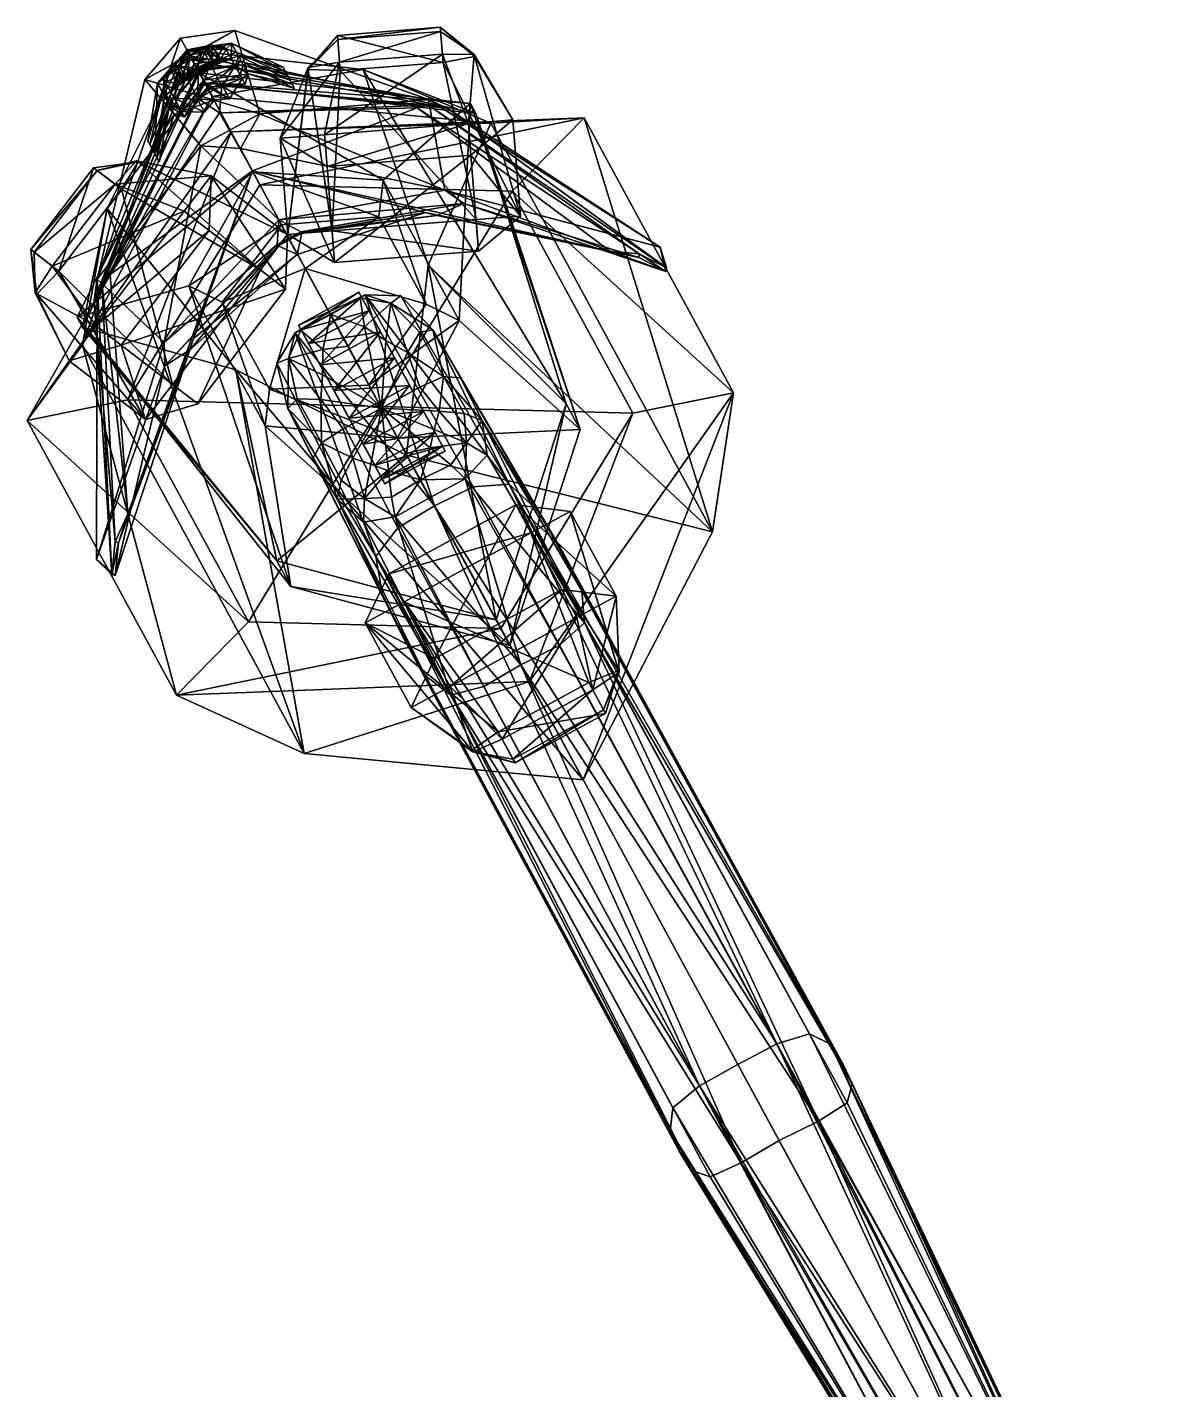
# Model space of a CAD drawing. Extents: x -218 to 254, y -1 to 729.
# Drawn here: x -217.6 to -34.3, y 511.3 to 729 of the extents above; entities that cross this region are included whole.
import ezdxf

# ---------------------------------------------------------------- set-up
doc = ezdxf.new("R2010")
doc.units = 0
for name, color, linetype in [('JALKA04', 121, 'CONTINUOUS'), ('KNEECAP02', 81, 'CONTINUOUS'), ('KNEEDECORATION02', 171, 'CONTINUOUS'), ('KNEEHOLE02', 11, 'CONTINUOUS'), ('KYNSI07', 250, 'CONTINUOUS'), ('KYNSI08', 250, 'CONTINUOUS'), ('KYNSI09', 250, 'CONTINUOUS'), ('POLVISUOJUS02', 194, 'CONTINUOUS'), ('REISI02', 191, 'CONTINUOUS')]:
    doc.layers.add(name, color=color, linetype=linetype)

msp = doc.modelspace()

# ---------------------------------------------------------------- meshes
at = {"layer": 'JALKA04', "color": 121}
mesh = msp.add_polyface(dxfattribs=at)
corners = [(-173.110046, 690.494202, 307.681183), (-162.964508, 671.808411, 300), (-153.780472, 684.793335, 300), (-161.335434, 698.707825, 300), (-176.900482, 697.475281, 300), (-186.411514, 685.092651, 300), (-178.856552, 671.178162, 300), (-158.365387, 663.337891, 290.36145), (-148.486755, 682.183777, 290.36145), (-160.640823, 704.568787, 290.36145), (-181.499603, 705.945801, 290.36145), (-191.705231, 687.702209, 290.36145), (-179.551163, 665.3172, 290.36145), (-140.386124, 630.224243, 226.915222), (-129.19046, 664.750305, 226.915222), (-146.694138, 716.840576, 226.915222), (-190.072601, 721.735352, 226.915222), (-209.59314, 682.689209, 226.915222), (-175.439728, 639.638977, 226.915222), (-142.616959, 634.332886, 223.564575), (-131.421295, 668.858948, 223.564575), (-145.825455, 715.240662, 218.688675), (-189.203918, 720.135437, 218.688675), (-208.724457, 681.089294, 218.688675), (-177.670547, 643.747681, 223.564575), (-156.910095, 660.657593, 150.499725), (-153.456284, 690.980164, 150.49971), (-163.883667, 722.290649, 147.228149), (-192.077103, 725.427124, 145.30368), (-204.801849, 700.073853, 147.228165), (-184.221832, 674.275818, 150.499725), (-128.709763, 608.719055, 82.678818), (-108.010849, 648.404968, 82.678818), (-143.459351, 713.692932, 85.900208), (-188.01619, 717.947876, 85.900208), (-208.715103, 678.261963, 85.900208), (-173.266602, 612.973938, 82.678818), (-137.254822, 624.457092, 14.924456), (-104.660721, 670.601562, 14.924455), (-128.518677, 714.542419, 14.924455), (-184.970703, 712.338806, 14.924455), (-217.564789, 666.194275, 14.924455), (-193.706848, 622.253418, 14.924455), (-141.853943, 632.927612), (-120.765137, 667.34137), (-140.023956, 702.811707), (-180.371582, 703.868286), (-201.460373, 669.454468), (-182.201553, 633.984131), (-161.112762, 668.397949)]
mesh.append_faces([[corners[k] for k in face] for face in [(1, 8, 2), (2, 9, 3), (3, 10, 4), (4, 11, 5), (5, 12, 6), (6, 7, 1), (7, 14, 8), (8, 15, 9), (9, 16, 10), (10, 17, 11), (11, 18, 12), (12, 13, 7), (13, 20, 14), (14, 21, 15), (15, 22, 16), (16, 23, 17), (17, 24, 18), (18, 19, 13), (19, 26, 20), (20, 27, 21), (21, 28, 22), (22, 29, 23), (23, 30, 24), (24, 25, 19), (25, 32, 26), (26, 33, 27), (27, 34, 28), (28, 35, 29), (29, 36, 30), (30, 31, 25), (31, 38, 32), (32, 39, 33), (33, 40, 34), (34, 41, 35), (35, 42, 36), (36, 37, 31), (37, 44, 38), (38, 45, 39), (39, 46, 40), (40, 47, 41), (41, 48, 42), (42, 43, 37), (43, 49, 44), (44, 49, 45), (45, 49, 46), (46, 49, 47), (47, 49, 48), (48, 49, 43)]], dxfattribs={"vtx0": -1})
mesh.append_faces([[corners[k] for k in face] for face in [(0, 1, 2), (0, 2, 3), (0, 3, 4), (0, 4, 5), (0, 5, 6), (0, 6, 1), (1, 7, 8), (2, 8, 9), (3, 9, 10), (4, 10, 11), (5, 11, 12), (6, 12, 7), (7, 13, 14), (8, 14, 15), (9, 15, 16), (10, 16, 17), (11, 17, 18), (12, 18, 13), (13, 19, 20), (14, 20, 21), (15, 21, 22), (16, 22, 23), (17, 23, 24), (18, 24, 19), (19, 25, 26), (20, 26, 27), (21, 27, 28), (22, 28, 29), (23, 29, 30), (24, 30, 25), (25, 31, 32), (26, 32, 33), (27, 33, 34), (28, 34, 35), (29, 35, 36), (30, 36, 31), (31, 37, 38), (32, 38, 39), (33, 39, 40), (34, 40, 41), (35, 41, 42), (36, 42, 37), (37, 43, 44), (38, 44, 45), (39, 45, 46), (40, 46, 47), (41, 47, 48), (42, 48, 43)]], dxfattribs={"vtx2": -1})
at = {"layer": 'KNEECAP02', "color": 81}
mesh = msp.add_polyface(dxfattribs=at)
corners = [(-157.645721, 673.987732, 294.854767), (-150.75293, 661.292786, 294.854767), (-151.168625, 662.058411, 299.79541), (-152.36554, 664.262817, 304.140137), (-154.199326, 667.640259, 307.364899), (-156.448792, 671.783264, 309.08078), (-158.842636, 676.192139, 309.08078), (-161.092102, 680.335144, 307.364899), (-162.925888, 683.712585, 304.140137), (-164.122803, 685.917053, 299.79541), (-164.538498, 686.682617, 294.854767), (-164.122803, 685.917053, 289.914124), (-162.925888, 683.712585, 285.569397), (-161.092102, 680.335144, 282.344635), (-158.842636, 676.192139, 280.628754), (-156.448792, 671.783264, 280.628754), (-154.199326, 667.640259, 282.344635), (-152.36554, 664.262817, 285.569397), (-151.168625, 662.058411, 289.914124), (-160.407806, 656.050598, 294.854767), (-160.823486, 656.816223, 299.79541), (-162.020401, 659.020691, 304.140137), (-163.854187, 662.398071, 307.364899), (-166.103668, 666.541077, 309.08078), (-168.497498, 670.950012, 309.08078), (-170.746964, 675.093018, 307.364899), (-172.58075, 678.470398, 304.140137), (-173.777664, 680.674866, 299.79541), (-174.193359, 681.440491, 294.854767), (-173.777679, 680.674866, 289.914124), (-172.58075, 678.470398, 285.569397), (-170.746964, 675.093018, 282.344635), (-168.497498, 670.950012, 280.628754), (-166.103668, 666.541077, 280.628754), (-163.854187, 662.398071, 282.344635), (-162.020416, 659.020691, 285.569397), (-160.823486, 656.816223, 289.914124), (-167.300583, 668.745544, 294.854767)]
mesh.append_faces([[corners[k] for k in face] for face in [(1, 20, 19), (2, 21, 20), (3, 22, 21), (4, 23, 22), (5, 24, 23), (6, 25, 24), (7, 26, 25), (8, 27, 26), (9, 28, 27), (10, 29, 28), (11, 30, 29), (12, 31, 30), (13, 32, 31), (14, 33, 32), (15, 34, 33), (16, 35, 34), (17, 36, 35), (18, 19, 36)]], dxfattribs={"vtx0": -1})
mesh.append_faces([[corners[k] for k in face] for face in [(0, 2, 1), (0, 3, 2), (0, 4, 3), (0, 5, 4), (0, 6, 5), (0, 7, 6), (0, 8, 7), (0, 9, 8), (0, 10, 9), (0, 11, 10), (0, 12, 11), (0, 13, 12), (0, 14, 13), (0, 15, 14), (0, 16, 15), (0, 17, 16), (0, 18, 17), (0, 1, 18), (37, 19, 20), (37, 20, 21), (37, 21, 22), (37, 22, 23), (37, 23, 24), (37, 24, 25), (37, 25, 26), (37, 26, 27), (37, 27, 28), (37, 28, 29), (37, 29, 30), (37, 30, 31), (37, 31, 32), (37, 32, 33), (37, 33, 34), (37, 34, 35), (37, 35, 36), (37, 36, 19)]], dxfattribs={"vtx0": -1, "vtx2": -1})
mesh.append_faces([[corners[k] for k in face] for face in [(1, 2, 20), (2, 3, 21), (3, 4, 22), (4, 5, 23), (5, 6, 24), (6, 7, 25), (7, 8, 26), (8, 9, 27), (9, 10, 28), (10, 11, 29), (11, 12, 30), (12, 13, 31), (13, 14, 32), (14, 15, 33), (15, 16, 34), (16, 17, 35), (17, 18, 36), (18, 1, 19)]], dxfattribs={"vtx2": -1})
at = {"layer": 'KNEEDECORATION02', "color": 171}
mesh = msp.add_polyface(dxfattribs=at)
corners = [(-186.602478, 723.941589, 263.186554), (-190.381409, 722.46228, 266.064423), (-193.68103, 720.091187, 263.198914), (-185.775375, 725.540771, 255.795319), (-188.066025, 726.191589, 256.241394), (-195.471909, 720.276001, 255.795319), (-188.311661, 726.014465, 248.114334), (-191.98175, 725.409729, 245.52623), (-194.494385, 722.645081, 248.165848), (-184.339233, 722.895752, 267.069458), (-183.366943, 723.638855, 265.875275), (-184.143021, 725.068237, 255.606186), (-184.919098, 726.49762, 245.337082), (-186.071899, 726.086914, 244.142899), (-191.904251, 725.266968, 244.142899), (-195.768417, 720.822144, 244.142899), (-196.740723, 720.078979, 245.337082), (-195.964645, 718.649597, 255.606186), (-195.188553, 717.220276, 265.875275), (-194.035751, 717.630981, 267.069458), (-190.171585, 722.075806, 267.069458), (-183.222397, 720.838806, 266.69873), (-182.250107, 721.581909, 265.504547), (-183.026184, 723.011292, 255.235458), (-183.802261, 724.440674, 244.96637), (-184.955063, 724.029968, 243.772186), (-190.787415, 723.210022, 243.772186), (-194.651581, 718.765198, 243.772186), (-195.623886, 718.022034, 244.96637), (-194.847809, 716.592651, 255.235458), (-194.071716, 715.16333, 265.504547), (-192.918915, 715.573975, 266.69873), (-189.054749, 720.01886, 266.69873), (-193.991516, 717.5495, 244.777237), (-190.12735, 721.994324, 244.777237), (-184.294998, 722.81427, 244.777237), (-193.215439, 716.120117, 255.046326), (-189.351257, 720.564941, 255.046326), (-183.518921, 721.384888, 255.046326), (-192.439362, 714.690735, 265.31543), (-188.57518, 719.13562, 265.31543), (-182.742844, 719.955505, 265.31543), (-186.354599, 719.671265, 274.223511), (-190.330368, 717.512573, 274.223511), (-188.758057, 719.472412, 274.223511), (-185.237762, 717.614258, 273.852783), (-189.213547, 715.455627, 273.852783), (-187.64122, 717.415466, 273.852783), (-189.181015, 724.876831, 236.824402), (-191.584473, 724.67804, 236.824402), (-193.156784, 722.718201, 236.824402), (-188.064178, 722.819885, 236.45369), (-190.467636, 722.621094, 236.45369), (-192.039963, 720.661194, 236.45369), (-198.293762, 710.900085, 251.070511), (-197.950974, 710.268799, 255.606186), (-197.564178, 709.556396, 260.724304), (-197.176926, 708.84314, 250.699799), (-196.834137, 708.211792, 255.235458), (-196.447342, 707.49939, 260.353607), (-175.938263, 721.298279, 260.724304), (-176.325073, 722.010681, 255.606186), (-176.667847, 722.642029, 251.070511), (-174.821442, 719.241333, 260.353607), (-175.208237, 719.953735, 255.235458), (-175.55101, 720.585022, 250.699799), (-191.755615, 724.993225, 251.735046), (-194.770111, 722.551514, 256.241394), (-191.136002, 723.852051, 259.745575), (-195.471909, 720.276001, 255.795319), (-193.997757, 723.363708, 253.387161), (-193.626373, 722.85321, 258.499542), (-193.085388, 721.300964, 260.60965), (-188.821976, 725.445007, 258.366455), (-189.298447, 725.976929, 253.2603), (-188.898773, 725.474854, 250.627319), (-186.767776, 723.801636, 255.67012), (-190.457382, 722.603271, 251.163773), (-193.471878, 720.161621, 255.67012), (-189.837769, 721.462097, 259.174316), (-192.699509, 720.973816, 252.815887), (-192.32814, 720.463257, 257.928284), (-187.523727, 723.055054, 257.795197), (-188.000214, 723.587036, 252.689041)]
mesh.append_faces([[corners[k] for k in face] for face in [(0, 68, 1), (1, 72, 2), (67, 8, 69), (0, 11, 3), (3, 12, 6), (6, 14, 7), (7, 15, 8), (8, 17, 5), (5, 18, 2), (2, 20, 1), (1, 9, 0), (9, 22, 10), (60, 64, 61), (61, 65, 62), (12, 25, 13), (48, 52, 49), (49, 53, 50), (15, 28, 16), (54, 58, 55), (55, 59, 56), (18, 31, 19), (43, 47, 44), (44, 45, 42), (21, 41, 22), (22, 38, 23), (23, 35, 24), (24, 35, 25), (25, 34, 26), (26, 33, 27), (27, 33, 28), (28, 36, 29), (29, 39, 30), (30, 39, 31), (31, 40, 32), (32, 41, 21), (36, 34, 37), (37, 35, 38), (39, 37, 40), (40, 38, 41), (74, 7, 66), (4, 75, 74)]], dxfattribs={"vtx0": -1})
mesh.append_faces([[corners[k] for k in face] for face in [(3, 75, 4), (75, 7, 74)]], dxfattribs={"vtx0": -1, "vtx1": -1})
mesh.append_faces([[corners[k] for k in face] for face in [(72, 67, 5), (75, 6, 7), (2, 18, 19), (0, 4, 73), (1, 71, 72), (72, 5, 2)]], dxfattribs={"vtx0": -1, "vtx2": -1})
mesh.append_faces([[corners[k] for k in face] for face in [(69, 8, 5)]], dxfattribs={"vtx1": -1})
mesh.append_faces([[corners[k] for k in face] for face in [(70, 66, 8)]], dxfattribs={"vtx1": -1, "vtx2": -1})
mesh.append_faces([[corners[k] for k in face] for face in [(0, 3, 4), (66, 7, 8), (0, 9, 10), (0, 10, 11), (3, 11, 12), (6, 12, 13), (6, 13, 14), (7, 14, 15), (8, 15, 16), (8, 16, 17), (5, 17, 18), (2, 19, 20), (1, 20, 9), (9, 21, 22), (60, 63, 64), (61, 64, 65), (12, 24, 25), (48, 51, 52), (49, 52, 53), (15, 27, 28), (54, 57, 58), (55, 58, 59), (18, 30, 31), (43, 46, 47), (44, 47, 45), (22, 41, 38), (23, 38, 35), (25, 35, 34), (26, 34, 33), (28, 33, 36), (29, 36, 39), (31, 39, 40), (32, 40, 41), (36, 33, 34), (37, 34, 35), (39, 36, 37), (40, 37, 38), (20, 19, 43), (43, 44, 20), (9, 20, 44), (44, 42, 9), (21, 9, 42), (42, 45, 21), (19, 31, 46), (46, 43, 19), (31, 32, 47), (47, 46, 31), (32, 21, 45), (45, 47, 32), (14, 13, 48), (48, 49, 14), (15, 14, 49), (49, 50, 15), (13, 25, 51), (51, 48, 13), (25, 26, 52), (52, 51, 25), (26, 27, 53), (53, 52, 26), (27, 15, 50), (50, 53, 27), (17, 16, 54), (54, 55, 17), (18, 17, 55), (55, 56, 18), (16, 28, 57), (57, 54, 16), (28, 29, 58), (58, 57, 28), (29, 30, 59), (59, 58, 29), (30, 18, 56), (56, 59, 30), (11, 10, 60), (60, 61, 11), (12, 11, 61), (61, 62, 12), (10, 22, 63), (63, 60, 10), (22, 23, 64), (64, 63, 22), (23, 24, 65), (65, 64, 23), (24, 12, 62), (62, 65, 24), (1, 68, 71), (67, 70, 8), (72, 71, 67), (0, 73, 68), (3, 6, 75), (70, 67, 78), (78, 80, 70), (73, 4, 76), (76, 82, 73), (71, 68, 79), (79, 81, 71), (74, 66, 77), (77, 83, 74), (66, 70, 80), (80, 77, 66), (67, 71, 81), (81, 78, 67), (68, 73, 82), (82, 79, 68), (4, 74, 83), (83, 76, 4)]], dxfattribs={"vtx2": -1})
at = {"layer": 'KNEEHOLE02', "color": 11}
mesh = msp.add_polyface(dxfattribs=at)
corners = [(-186.767776, 723.801636, 255.67012), (-190.457382, 722.603271, 251.163773), (-193.471878, 720.161621, 255.67012), (-189.837769, 721.462097, 259.174316), (-192.699509, 720.973816, 252.815887), (-192.32814, 720.463257, 257.928284), (-187.523727, 723.055054, 257.795197), (-188.000214, 723.587036, 252.689041)]
mesh.append_faces([[corners[k] for k in face] for face in [(0, 5, 6), (6, 5, 3)]], dxfattribs={"vtx0": -1, "vtx1": -1})
mesh.append_faces([[corners[k] for k in face] for face in [(0, 4, 2)]], dxfattribs={"vtx0": -1, "vtx2": -1})
mesh.append_faces([[corners[k] for k in face] for face in [(0, 2, 5), (0, 7, 4)]], dxfattribs={"vtx1": -1, "vtx2": -1})
mesh.append_faces([[corners[k] for k in face] for face in [(7, 1, 4)]], dxfattribs={"vtx2": -1})
at = {"layer": 'KYNSI07', "color": 250}
mesh = msp.add_polyface(dxfattribs=at)
corners = [(-125.42099, 619.938171, 3.837672), (-139.911697, 612.070312, 3.837671), (-125.09124, 619.330872, 1.265667), (-139.581955, 611.463013, 1.265667), (-127.155045, 623.131897, 8.641479), (-122.908951, 625.944275, 5.435777), (-123.053436, 626.210388, 1.265666), (-127.785133, 624.292358, -1.523458), (-142.275848, 616.424561, -1.523458), (-146.461487, 613.500854, 1.265666), (-146.317017, 613.234741, 5.435777), (-141.645752, 615.264099, 8.641479), (-129.679443, 634.692505, 21.38549), (-123.437302, 638.081726, 16.311998), (-130.787964, 651.619934, 7.407663), (-137.030106, 648.230774, 2.334172), (-157.317093, 637.21582, 2.334171), (-163.559235, 633.826599, 7.407663), (-156.208588, 620.288391, 16.311998), (-149.966446, 623.677612, 21.38549), (-159.737961, 641.6745, 7.407661), (-139.450958, 652.689453, 7.407662), (-152.387299, 628.13623, 16.311996), (-132.100296, 639.151184, 16.311996)]
mesh.append_faces([[corners[k] for k in face] for face in [(0, 3, 1), (0, 6, 2), (2, 8, 3), (3, 10, 1), (1, 4, 0), (4, 13, 5), (5, 14, 6), (6, 15, 7), (7, 16, 8), (8, 17, 9), (9, 18, 10), (10, 19, 11), (11, 12, 4), (12, 23, 13), (13, 21, 14), (14, 21, 15), (15, 20, 16), (16, 20, 17), (17, 22, 18), (18, 22, 19), (19, 23, 12), (22, 21, 23)]], dxfattribs={"vtx0": -1})
mesh.append_faces([[corners[k] for k in face] for face in [(0, 2, 3), (0, 4, 5), (0, 5, 6), (2, 6, 7), (2, 7, 8), (3, 8, 9), (3, 9, 10), (1, 10, 11), (1, 11, 4), (4, 12, 13), (5, 13, 14), (6, 14, 15), (7, 15, 16), (8, 16, 17), (9, 17, 18), (10, 18, 19), (11, 19, 12), (13, 23, 21), (15, 21, 20), (17, 20, 22), (19, 22, 23), (22, 20, 21)]], dxfattribs={"vtx2": -1})
at = {"layer": 'KYNSI08', "color": 250}
mesh = msp.add_polyface(dxfattribs=at)
corners = [(-206.404556, 706.155945, 3.837668), (-216.442352, 693.074463, 3.837668), (-206.95282, 706.57666, 1.265664), (-216.990616, 693.495117, 1.265664), (-203.521408, 703.943665, 8.641476), (-200.079422, 707.69751, 5.435774), (-199.839188, 707.513184, 1.265664), (-202.473785, 703.139771, -1.523461), (-212.511581, 690.058228, -1.523461), (-216.054092, 686.381531, 1.265664), (-216.294312, 686.565857, 5.435774), (-213.559219, 690.862122, 8.641476), (-192.498016, 699.641846, 21.38549), (-188.174042, 705.276978, 16.311998), (-175.952393, 695.898926, 7.407665), (-180.276352, 690.263855, 2.334173), (-194.329269, 671.949707, 2.334173), (-198.653244, 666.314636, 7.407665), (-210.874893, 675.692627, 16.311998), (-206.550934, 681.327759, 21.38549), (-190.304199, 668.861206, 7.407664), (-176.251282, 687.175293, 7.407664), (-202.525864, 678.239197, 16.311998), (-188.472931, 696.553284, 16.311998)]
mesh.append_faces([[corners[k] for k in face] for face in [(0, 3, 1), (0, 6, 2), (2, 8, 3), (3, 10, 1), (1, 4, 0), (4, 13, 5), (5, 14, 6), (6, 15, 7), (7, 16, 8), (8, 17, 9), (9, 18, 10), (10, 19, 11), (11, 12, 4), (12, 23, 13), (13, 21, 14), (14, 21, 15), (15, 20, 16), (16, 20, 17), (17, 22, 18), (18, 22, 19), (19, 23, 12), (22, 21, 23)]], dxfattribs={"vtx0": -1})
mesh.append_faces([[corners[k] for k in face] for face in [(0, 2, 3), (0, 4, 5), (0, 5, 6), (2, 6, 7), (2, 7, 8), (3, 8, 9), (3, 9, 10), (1, 10, 11), (1, 11, 4), (4, 12, 13), (5, 13, 14), (6, 14, 15), (7, 15, 16), (8, 16, 17), (9, 17, 18), (10, 18, 19), (11, 19, 12), (13, 23, 21), (15, 21, 20), (17, 20, 22), (19, 22, 23), (22, 20, 21)]], dxfattribs={"vtx2": -1})
at = {"layer": 'KYNSI09', "color": 250}
mesh = msp.add_polyface(dxfattribs=at)
corners = [(-167.919907, 727.051453, 3.837668), (-151.481842, 728.345154, 3.837669), (-167.974121, 727.740356, 1.265663), (-151.536072, 729.034058, 1.265664), (-167.634766, 723.428528, 8.641477), (-172.657669, 722.586304, 5.435774), (-172.633911, 722.284424, 1.265663), (-167.531174, 722.112061, -1.523462), (-151.093109, 723.405762, -1.523461), (-146.080154, 724.374268, 1.265664), (-146.103912, 724.676147, 5.435775), (-151.196716, 724.722229, 8.641478), (-170.030762, 711.840576, 21.385492), (-177.111755, 711.283264, 16.311998), (-175.903091, 695.92572, 7.407664), (-168.822098, 696.483032, 2.334171), (-145.808807, 698.294189, 2.334172), (-138.727814, 698.851501, 7.407665), (-139.936478, 714.209045, 16.312), (-147.017471, 713.651733, 21.385492), (-145.410751, 693.236328, 7.407664), (-168.424026, 691.425171, 7.407663), (-146.619415, 708.593933, 16.312), (-169.63269, 706.782715, 16.311998)]
mesh.append_faces([[corners[k] for k in face] for face in [(0, 3, 1), (0, 6, 2), (2, 8, 3), (3, 10, 1), (1, 4, 0), (4, 13, 5), (5, 14, 6), (6, 15, 7), (7, 16, 8), (8, 17, 9), (9, 18, 10), (10, 19, 11), (11, 12, 4), (12, 23, 13), (13, 21, 14), (14, 21, 15), (15, 20, 16), (16, 20, 17), (17, 22, 18), (18, 22, 19), (19, 23, 12), (22, 21, 23)]], dxfattribs={"vtx0": -1})
mesh.append_faces([[corners[k] for k in face] for face in [(0, 2, 3), (0, 4, 5), (0, 5, 6), (2, 6, 7), (2, 7, 8), (3, 8, 9), (3, 9, 10), (1, 10, 11), (1, 11, 4), (4, 12, 13), (5, 13, 14), (6, 14, 15), (7, 15, 16), (8, 16, 17), (9, 17, 18), (10, 18, 19), (11, 19, 12), (13, 23, 21), (15, 21, 20), (17, 20, 22), (19, 22, 23), (22, 20, 21)]], dxfattribs={"vtx2": -1})
at = {"layer": 'POLVISUOJUS02', "color": 194}
mesh = msp.add_polyface(dxfattribs=at)
corners = [(-177.31723, 698.245117, 362.586853), (-195.689102, 678.624939, 333.176178), (-206.517136, 643.98291, 303.891418), (-150.804764, 702.995117, 333.176178), (-180.381775, 715.205994, 316.388367), (-206.409302, 688.784546, 233.581345), (-116.367348, 693.858093, 303.919891), (-153.433533, 717.50708, 233.633072), (-191.519745, 724.464355, 166.007889), (-177.594284, 694.295227, 364.287903), (-173.802155, 696.354187, 364.287903), (-147.754181, 700.854797, 334.859009), (-115.464828, 689.981018, 305.585205), (-115.365059, 690.569885, 301.311707), (-150.444366, 716.08136, 230.915527), (-188.335938, 723.122131, 163.423065), (-192.128052, 721.063171, 163.42308), (-206.862534, 685.448792, 230.915543), (-204.055954, 641.579956, 301.286072), (-203.499802, 641.389038, 305.560883), (-195.555527, 674.900757, 334.859009), (-177.472488, 694.070923, 359.807465), (-173.680359, 696.129883, 359.807465), (-152.077927, 698.926208, 334.457123), (-119.807213, 692.224731, 305.311676), (-119.707451, 692.813599, 301.038177), (-153.42691, 716.591492, 230.566132), (-186.475784, 719.696167, 170.818787), (-190.267914, 717.637207, 170.818802), (-205.665955, 688.227966, 230.566147), (-203.513474, 646.787659, 301.022125), (-202.957321, 646.596802, 305.296906), (-191.583176, 677.476562, 334.457123), (-186.831604, 715.353333, 180.647675), (-155.240204, 716.130066, 232.381531), (-124.359886, 693.234619, 302.927948), (-204.291412, 689.497437, 232.381531), (-181.532242, 706.069641, 310.319366), (-153.899567, 699.406738, 332.011658), (-201.483368, 651.263489, 302.924988), (-190.994049, 679.266052, 332.011658), (-174.393204, 692.694153, 357.122498), (-193.040817, 727.265869, 211.96402), (-189.821167, 710.080811, 316.388397), (-183.471771, 709.631592, 327.5914), (-198.78714, 720.6875, 234.489716), (-184.394714, 728.500854, 234.504105)]
mesh.append_faces([[corners[k] for k in face] for face in [(40, 37, 41), (42, 45, 46), (44, 4, 43), (5, 2, 1), (3, 6, 7)]])
mesh.append_faces([[corners[k] for k in face] for face in [(0, 43, 1), (0, 11, 3), (3, 12, 6), (7, 15, 8), (8, 17, 5), (5, 18, 2), (2, 20, 1), (1, 9, 0), (9, 22, 10), (10, 23, 11), (11, 24, 12), (12, 25, 13), (13, 26, 14), (14, 27, 15), (15, 28, 16), (16, 29, 17), (17, 30, 18), (18, 31, 19), (19, 32, 20), (20, 21, 9), (21, 41, 22), (22, 38, 23), (23, 35, 24), (24, 35, 25), (25, 34, 26), (26, 33, 27), (27, 33, 28), (28, 36, 29), (29, 39, 30), (30, 39, 31), (31, 40, 32), (33, 34, 37), (37, 35, 38), (39, 37, 40), (44, 3, 4), (4, 45, 43), (43, 5, 1), (4, 7, 46)]], dxfattribs={"vtx0": -1})
mesh.append_faces([[corners[k] for k in face] for face in [(32, 41, 21), (6, 14, 7)]], dxfattribs={"vtx0": -1, "vtx1": -1})
mesh.append_faces([[corners[k] for k in face] for face in [(46, 7, 8), (0, 9, 10), (28, 33, 36), (0, 44, 43)]], dxfattribs={"vtx0": -1, "vtx2": -1})
mesh.append_faces([[corners[k] for k in face] for face in [(0, 3, 44), (36, 33, 37), (45, 42, 5)]], dxfattribs={"vtx1": -1})
mesh.append_faces([[corners[k] for k in face] for face in [(42, 8, 5), (42, 46, 8)]], dxfattribs={"vtx1": -1, "vtx2": -1})
mesh.append_faces([[corners[k] for k in face] for face in [(0, 10, 11), (3, 11, 12), (6, 12, 13), (6, 13, 14), (7, 14, 15), (8, 15, 16), (8, 16, 17), (5, 17, 18), (2, 18, 19), (2, 19, 20), (1, 20, 9), (9, 21, 22), (10, 22, 23), (11, 23, 24), (12, 24, 25), (13, 25, 26), (14, 26, 27), (15, 27, 28), (16, 28, 29), (17, 29, 30), (18, 30, 31), (19, 31, 32), (20, 32, 21), (22, 41, 38), (23, 38, 35), (25, 35, 34), (26, 34, 33), (29, 36, 39), (31, 39, 40), (32, 40, 41), (37, 34, 35), (39, 36, 37), (41, 37, 38), (4, 46, 45), (43, 45, 5), (4, 3, 7)]], dxfattribs={"vtx2": -1})
at = {"layer": 'REISI02', "color": 191}
mesh = msp.add_polyface(dxfattribs=at)
corners = [(-160.920151, 668.158264, 297.849365), (-170.533798, 662.58606, 297.63858), (-175.796371, 676.076477, 308.599426), (-169.042496, 683.117798, 312.947388), (-159.458694, 684.947083, 308.599426), (-151.010895, 673.186096, 297.63858), (-147.315384, 662.581848, 285.373505), (-154.696304, 656.695374, 281.517822), (-163.653061, 653.711243, 285.373535), (-157.325836, 631.221436, 291.799622), (-161.840027, 644.416321, 305.571075), (-152.42836, 652.518372, 311.12088), (-140.504028, 655.992676, 305.569794), (-131.896011, 645.019409, 291.798187), (-128.482559, 633.851868, 277.012451), (-138.640701, 627.124634, 271.562195), (-149.818558, 622.275513, 277.013733), (-60.585163, 463.361145, 262.857849), (-59.27121, 464.131165, 271.163147), (-52.170059, 467.677429, 274.588654), (-45.312729, 471.67276, 271.157379), (-43.94907, 472.351227, 262.851257), (-45.359596, 471.759064, 254.457382), (-52.543888, 468.365936, 251.037735), (-59.318077, 464.217468, 254.463165), (-48.527721, 444.51474, 258.947845), (-46.844631, 444.063873, 265.749603), (-40.815971, 446.765808, 268.566071), (-35.24865, 450.317413, 265.743011), (-34.707558, 451.969818, 258.940308), (-36.3932, 452.425385, 252.13945), (-42.434608, 449.746948, 249.327713), (-47.989178, 446.171875, 252.146057), (-170.634872, 669.551453, 302.195679), (-170.322357, 677.509705, 308.049194), (-163.642075, 681.13678, 308.049194), (-156.797516, 677.064514, 302.195679), (-151.693802, 667.664673, 292.922791), (-153.134827, 661.784851, 286.674957), (-159.815109, 658.157715, 286.674957), (-165.531158, 660.15155, 292.922791), (-175.883591, 668.080383, 304.608978), (-174.710373, 680.214294, 314.315918), (-163.520462, 686.289917, 314.315918), (-152.705124, 680.665283, 304.608978), (-144.842407, 666.183899, 289.63147), (-147.540634, 656.858704, 279.271027), (-158.73053, 650.783081, 279.271027), (-168.020874, 653.59906, 289.63147), (-114.768036, 552.631104, 282.861176), (-110.106842, 559.834961, 293.074677), (-97.739662, 566.531189, 293.071808), (-89.151543, 566.502502, 282.855408), (-85.699257, 560.144165, 267.907562), (-91.046883, 554.20459, 257.339203), (-103.414062, 547.508362, 257.342072), (-111.315758, 546.272766, 267.91333), (-49.435726, 444.577911, 263.259277), (-45.030304, 445.807098, 269.054535), (-37.706448, 449.759308, 269.050781), (-34.266003, 452.765747, 263.25174), (-34.955559, 454.035767, 255.056015), (-39.371185, 452.825378, 249.264526), (-46.695042, 448.873169, 249.268295), (-50.125282, 445.847931, 255.063553), (-167.065872, 664.827332, 297.792633), (-174.435547, 669.64209, 303.841431), (-170.361328, 673.456665, 304.701477), (-173.829727, 680.63385, 312.121674), (-166.281082, 678.031921, 307.427765), (-164.351959, 685.779846, 312.121674), (-160.22171, 678.962036, 304.701477), (-154.803558, 680.301392, 303.841431), (-154.779388, 671.498352, 297.792633), (-147.734161, 667.281189, 290.824158), (-152.49118, 664.724182, 290.085022), (-149.849747, 659.070068, 281.986206), (-156.974808, 660.891907, 287.664612), (-159.327515, 653.924072, 281.986206), (-162.630798, 659.218811, 290.085022), (-167.36615, 656.621887, 290.824158), (-171.868683, 660.209717, 297.409729), (-160.74057, 638.024109, 299.336243), (-177.639511, 675.364197, 310.49057), (-158.34314, 649.023743, 309.633179), (-169.277069, 683.549805, 315.714508), (-146.27417, 655.572021, 309.632446), (-157.857513, 686.10498, 310.49057), (-135.741379, 651.588257, 299.334808), (-148.290878, 673.011414, 297.409729), (-128.877716, 638.946899, 283.830658), (-144.034164, 660.645508, 283.007477), (-132.506622, 630.215332, 272.923889), (-153.170013, 653.884338, 278.124725), (-144.575577, 623.667053, 272.924622), (-163.816162, 649.904724, 283.007477), (-153.876892, 625.382751, 283.832092), (-113.1605, 549.14447, 275.501709), (-60.466537, 463.478241, 267.347931), (-114.347206, 556.329102, 289.037048), (-56.170628, 465.641479, 273.666077), (-103.93998, 563.213867, 294.558228), (-48.274769, 469.907288, 273.662781), (-92.484108, 568.167236, 289.031982), (-44.1119, 472.315521, 267.341339), (-87.102936, 563.255371, 275.495941), (-44.101006, 472.295471, 258.323792), (-86.49556, 557.137695, 261.414062), (-48.516727, 470.352905, 251.950485), (-97.353096, 551.082336, 255.907135), (-56.412582, 466.087097, 251.953781), (-108.358665, 545.299561, 261.419098), (-60.455643, 463.458191, 258.330383), (-49.911007, 445.142059, 259.161438), (-48.102116, 444.009552, 262.617432), (-48.031483, 444.63855, 266.75705), (-44.157112, 445.11026, 267.807007), (-41.299519, 447.656372, 269.902313), (-37.597614, 448.647461, 267.803253), (-35.084229, 451.625793, 266.750427), (-34.515675, 451.337738, 262.609894), (-34.480282, 453.471619, 259.1539), (-35.133163, 452.475006, 255.270706), (-36.362358, 453.979797, 251.559219), (-39.088367, 451.393097, 250.084885), (-43.107067, 450.985474, 248.418655), (-45.647861, 447.855896, 250.088654), (-49.309612, 446.992584, 251.565811), (-48.719604, 445.14682, 255.278244)]
mesh.append_faces([[corners[k] for k in face] for face in [(0, 33, 67), (1, 33, 65), (2, 33, 66), (0, 34, 69), (2, 34, 67), (3, 34, 68), (0, 35, 71), (3, 35, 69), (4, 35, 70), (0, 36, 73), (4, 36, 71), (5, 36, 72), (0, 37, 75), (5, 37, 73), (6, 37, 74), (0, 38, 77), (6, 38, 75), (7, 38, 76), (0, 39, 79), (7, 39, 77), (8, 39, 78), (0, 40, 65), (8, 40, 79), (1, 40, 80), (1, 41, 66), (9, 41, 81), (10, 41, 82), (2, 41, 83), (2, 42, 68), (10, 42, 83), (11, 42, 84), (3, 42, 85), (3, 43, 70), (11, 43, 85), (12, 43, 86), (4, 43, 87), (4, 44, 72), (12, 44, 87), (13, 44, 88), (5, 44, 89), (5, 45, 74), (13, 45, 89), (14, 45, 90), (6, 45, 91), (6, 46, 76), (14, 46, 91), (15, 46, 92), (7, 46, 93), (7, 47, 78), (15, 47, 93), (16, 47, 94), (8, 47, 95), (8, 48, 80), (16, 48, 95), (9, 48, 96), (1, 48, 81), (9, 49, 82), (17, 49, 97), (18, 49, 98), (10, 49, 99), (10, 50, 84), (18, 50, 99), (19, 50, 100), (11, 50, 101), (11, 51, 86), (19, 51, 101), (20, 51, 102), (12, 51, 103), (12, 52, 88), (20, 52, 103), (21, 52, 104), (13, 52, 105), (13, 53, 90), (21, 53, 105), (22, 53, 106), (14, 53, 107), (14, 54, 92), (22, 54, 107), (23, 54, 108), (15, 54, 109), (15, 55, 94), (23, 55, 109), (24, 55, 110), (16, 55, 111), (16, 56, 96), (24, 56, 111), (17, 56, 112), (9, 56, 97), (17, 57, 98), (25, 57, 113), (26, 57, 114), (18, 57, 115), (18, 58, 100), (26, 58, 115), (27, 58, 116), (19, 58, 117), (19, 59, 102), (27, 59, 117), (28, 59, 118), (20, 59, 119), (20, 60, 104), (28, 60, 119), (29, 60, 120), (21, 60, 121), (21, 61, 106), (29, 61, 121), (30, 61, 122), (22, 61, 123), (22, 62, 108), (30, 62, 123), (31, 62, 124), (23, 62, 125), (23, 63, 110), (31, 63, 125), (32, 63, 126), (24, 63, 127), (24, 64, 112), (32, 64, 127), (25, 64, 128), (17, 64, 113)]], dxfattribs={"vtx0": -1})
mesh.append_faces([[corners[k] for k in face] for face in [(118, 114, 122), (128, 126, 114), (124, 122, 126), (120, 118, 122), (116, 114, 118), (126, 122, 114)]], dxfattribs={"vtx0": -1, "vtx1": -1, "vtx2": -1})
mesh.append_faces([[corners[k] for k in face] for face in [(25, 128, 114), (32, 126, 128), (31, 124, 126), (30, 122, 124), (29, 120, 122), (28, 118, 120), (27, 116, 118), (26, 114, 116)]], dxfattribs={"vtx1": -1})
mesh.append_faces([[corners[k] for k in face] for face in [(0, 65, 33), (1, 66, 33), (2, 67, 33), (0, 67, 34), (2, 68, 34), (3, 69, 34), (0, 69, 35), (3, 70, 35), (4, 71, 35), (0, 71, 36), (4, 72, 36), (5, 73, 36), (0, 73, 37), (5, 74, 37), (6, 75, 37), (0, 75, 38), (6, 76, 38), (7, 77, 38), (0, 77, 39), (7, 78, 39), (8, 79, 39), (0, 79, 40), (8, 80, 40), (1, 65, 40), (1, 81, 41), (9, 82, 41), (10, 83, 41), (2, 66, 41), (2, 83, 42), (10, 84, 42), (11, 85, 42), (3, 68, 42), (3, 85, 43), (11, 86, 43), (12, 87, 43), (4, 70, 43), (4, 87, 44), (12, 88, 44), (13, 89, 44), (5, 72, 44), (5, 89, 45), (13, 90, 45), (14, 91, 45), (6, 74, 45), (6, 91, 46), (14, 92, 46), (15, 93, 46), (7, 76, 46), (7, 93, 47), (15, 94, 47), (16, 95, 47), (8, 78, 47), (8, 95, 48), (16, 96, 48), (9, 81, 48), (1, 80, 48), (9, 97, 49), (17, 98, 49), (18, 99, 49), (10, 82, 49), (10, 99, 50), (18, 100, 50), (19, 101, 50), (11, 84, 50), (11, 101, 51), (19, 102, 51), (20, 103, 51), (12, 86, 51), (12, 103, 52), (20, 104, 52), (21, 105, 52), (13, 88, 52), (13, 105, 53), (21, 106, 53), (22, 107, 53), (14, 90, 53), (14, 107, 54), (22, 108, 54), (23, 109, 54), (15, 92, 54), (15, 109, 55), (23, 110, 55), (24, 111, 55), (16, 94, 55), (16, 111, 56), (24, 112, 56), (17, 97, 56), (9, 96, 56), (17, 113, 57), (25, 114, 57), (26, 115, 57), (18, 98, 57), (18, 115, 58), (26, 116, 58), (27, 117, 58), (19, 100, 58), (19, 117, 59), (27, 118, 59), (28, 119, 59), (20, 102, 59), (20, 119, 60), (28, 120, 60), (29, 121, 60), (21, 104, 60), (21, 121, 61), (29, 122, 61), (30, 123, 61), (22, 106, 61), (22, 123, 62), (30, 124, 62), (31, 125, 62), (23, 108, 62), (23, 125, 63), (31, 126, 63), (32, 127, 63), (24, 110, 63), (24, 127, 64), (32, 128, 64), (25, 113, 64), (17, 112, 64)]], dxfattribs={"vtx2": -1})

doc.saveas('drawing.dxf')
